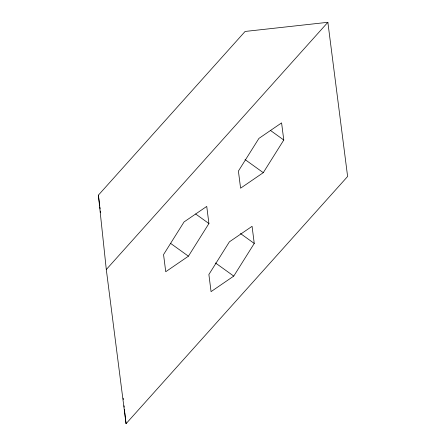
<?xml version="1.0" encoding="UTF-8"?>
<svg xmlns="http://www.w3.org/2000/svg" width="446" height="446" viewBox="0 0 446 446"><rect width="100%" height="100%" fill="white"/><g stroke="black" fill="none" stroke-linecap="round" stroke-linejoin="round"><path stroke-width="0.67" d="M188.424 256.194L208.923 223.541L206.743 206.414L184.053 221.935L163.554 254.588L165.739 271.72L188.424 256.194L170.729 243.471M263.274 172.669L283.779 140.016L281.593 122.89L258.909 138.416L238.409 171.069L240.589 188.195L263.274 172.669L245.027 159.551M233.749 276.102L254.253 243.449L252.068 226.323L229.383 241.844L208.879 274.496L211.064 291.628L233.749 276.102L215.502 262.978M98.388 195.158L245.099 31.454L327.866 22.3L347.612 176.477L126.051 423.7L106.299 269.523L98.388 195.158L99.714 205.522M106.299 269.523L327.866 22.3M270.505 130.477L283.779 140.016M240.427 233.509L254.253 243.449M195.655 213.996L208.923 223.541M99.887 206.899L100.155 208.973M100.422 211.047L100.595 212.43M123.191 398.167L123.347 399.549M124.044 405.76L124.194 407.137M124.428 409.211L124.657 411.279M124.813 412.656L126.051 423.7"/></g></svg>
